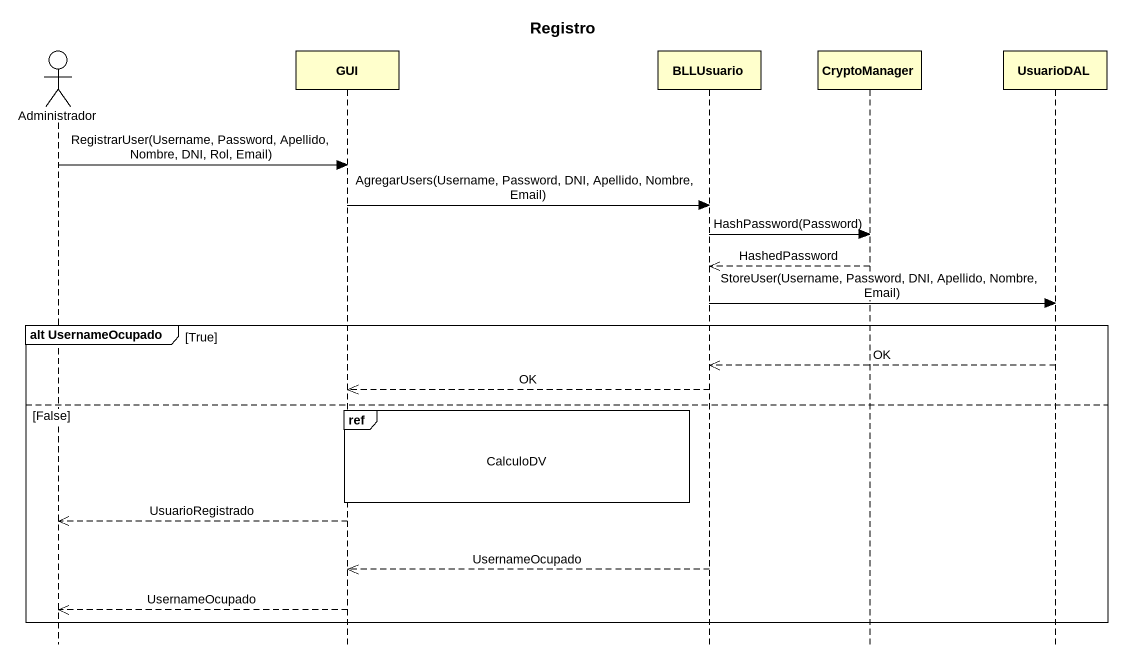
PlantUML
@startuml
title Registro
hide footbox
actor Administrador
participant GUI
participant BLLUsuario
participant CryptoManager
participant UsuarioDAL

Administrador -> GUI : RegistrarUser(Username, Password, Apellido, Nombre, DNI, Rol, Email)
GUI -> BLLUsuario : AgregarUsers(Username, Password, DNI, Apellido, Nombre, Email)
BLLUsuario -> CryptoManager : HashPassword(Password)
CryptoManager -->> BLLUsuario : HashedPassword
BLLUsuario -> UsuarioDAL : StoreUser(Username, Password, DNI, Apellido, Nombre, Email)
group alt UsernameOcupado [True]
  UsuarioDAL -->> BLLUsuario : OK
  BLLUsuario -->> GUI : OK
else False
  ref over GUI : CalculoDV
  GUI -->> Administrador : UsuarioRegistrado
  BLLUsuario -->> GUI : UsernameOcupado
  GUI -->> Administrador : UsernameOcupado
end
@enduml
